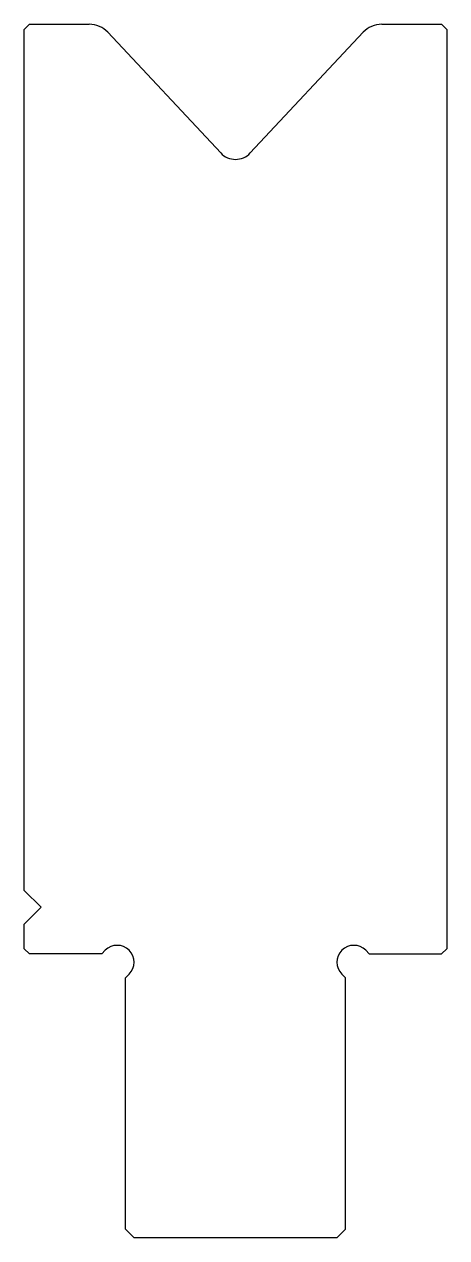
# Model space of a CAD drawing. Header units: metres. Extents: x -19 to 6, y -16.8 to 55.
import ezdxf

# ---------------------------------------------------------------- set-up
doc = ezdxf.new("R2010")
doc.units = ezdxf.units.M

msp = doc.modelspace()

# ---------------------------------------------------------------- linework, layer by layer
for p, q in [((-18.7, 55), (-19, 54.7)), ((-19, 3.75), (-19, 54.7)), ((-18.7, 55), (-15.150896, 55)), ((2.150896, 55), (5.7, 55)), ((6, 54.7), (5.7, 55)), ((6, 54.7), (6, 0.3)), ((-14.055384, 54.524624), (-7.376409, 47.383569)), ((-5.623591, 47.383569), (1.055384, 54.524624)), ((-18, 2.75), (-19, 3.75)), ((-19, 1.75), (-18, 2.75)), ((-19, 0.3), (-19, 1.75)), ((-19, 0.3), (-18.7, 0)), ((-14.414214, 0), (-18.7, 0)), ((-14.207107, 0.207107), (-14.414214, 0)), ((1.207107, 0.207107), (1.414214, 0)), ((1.414214, 0), (5.7, 0)), ((5.7, 0), (6, 0.3)), ((-13, -1.414214), (-12.792893, -1.207107)), ((-13, -16.3), (-13, -1.414214)), ((0, -1.414214), (-0.207107, -1.207107)), ((0, -16.3), (0, -1.414214)), ((-13, -16.3), (-12.5, -16.8)), ((-0.5, -16.8), (0, -16.3)), ((-0.5, -16.8), (-12.5, -16.8))]:
    msp.add_line(p, q)
for centre, radius, start, end in [((-15.150896, 53.5), 1.5, 43.085, 90), ((2.150896, 53.5), 1.5, 90, 136.915), ((-6.5, 48.203268), 1.2, 223.085, 316.915), ((-13.5, -0.5), 1, 315, 135), ((0.5, -0.5), 1, 45, 225)]:
    msp.add_arc(centre, radius, start, end)

doc.saveas('drawing.dxf')
